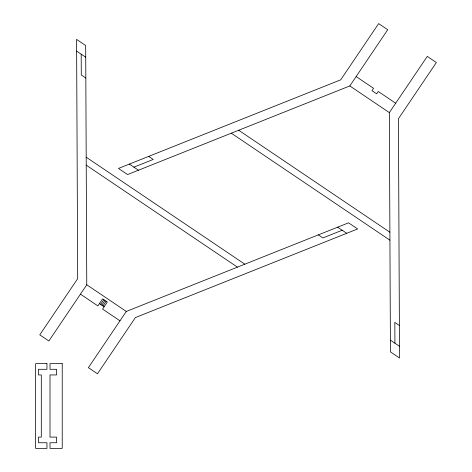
<?xml version="1.0" encoding="UTF-8"?>
<svg xmlns="http://www.w3.org/2000/svg" width="472" height="472" viewBox="0 0 472 472"><rect width="100%" height="100%" fill="white"/><g stroke="black" fill="none" stroke-linecap="round" stroke-linejoin="round"><path stroke-width="0.71" d="M86.771 284.781L48.858 340.99L39.772 334.866L77.685 278.651L76.594 39.377L85.68 45.507L86.771 284.781L126.301 311.449L348.56 222.825L357.646 228.95L135.387 317.573L97.474 373.783L88.388 367.658L126.301 311.449M100.624 304.351L103.787 299.667M101.799 305.142L104.955 300.457M102.967 305.933L106.129 301.248M349.817 85.939L387.73 29.73L378.644 23.6L340.731 79.809L118.472 168.433L127.558 174.563L349.817 85.939L389.347 112.601L390.438 351.876L399.524 358.006L398.433 118.732L436.352 62.522L427.266 56.392L389.347 112.601M133.918 167.147L153.235 159.447L148.692 156.38M342.2 230.236L322.883 237.941L318.34 234.873M356.136 76.57L373.558 88.323L371.983 90.665L376.662 93.822L378.243 91.485L395.666 103.232M238.69 130.248L389.896 232.242M231.304 133.192L389.931 240.195M76.647 51.118L85.733 57.242M337.657 227.174L346.743 233.298M85.827 78.045L81.284 74.977L81.19 54.18M399.377 325.468L394.834 322.406L394.928 343.203M129.375 164.085L138.461 170.215M390.385 340.141L399.471 346.271M86.187 157.194L244.82 264.19M86.223 165.147L237.434 267.134M99.456 303.561L104.141 306.717M80.452 294.15L97.875 305.903L102.613 298.876L107.297 302.039L102.56 309.06L119.982 320.812M46.952 363.647L35.648 363.647L35.648 448.4L46.952 448.4L46.952 442.748L38.474 442.748L38.474 437.101L41.3 437.101L41.3 374.945L38.474 374.945L38.474 369.299L46.952 369.299L46.952 363.647M62.227 363.647L50.008 363.647L50.008 369.299L56.575 369.299L56.575 374.945L50.008 374.945L50.008 437.101L56.575 437.101L56.575 442.748L50.008 442.748L50.008 448.4L62.227 448.4L62.227 363.647"/></g></svg>
